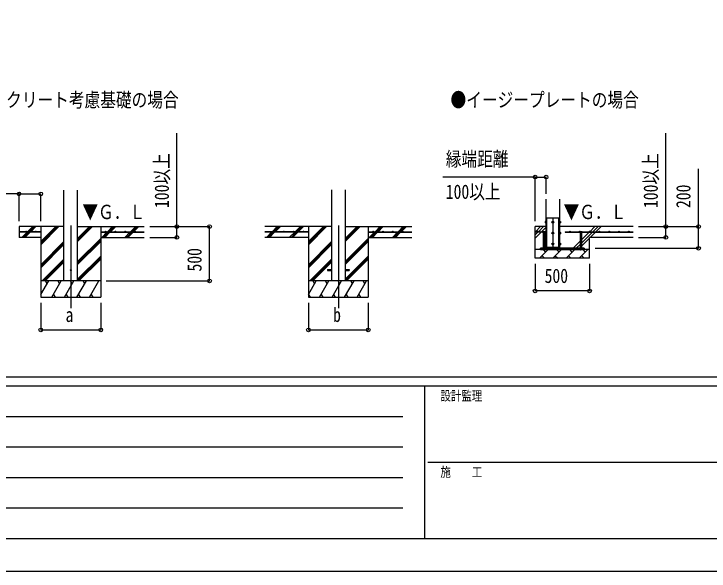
# Model space of a CAD drawing. Units: millimetres, scale not verified. Extents: x -16820 to 16820, y -11880 to 11880.
# Drawn here: x -8990 to -2607, y -11880 to -6762 of the extents above; entities that cross this region are included whole.
import ezdxf
from ezdxf.enums import TextEntityAlignment as Align

# ---------------------------------------------------------------- set-up
doc = ezdxf.new("R2010")
doc.units = ezdxf.units.MM
doc.header["$LTSCALE"] = 50
for name, color, linetype in [('0-2_USER1', 3, 'Continuous'), ('0-4_YKK_12', 2, 'Continuous'), ('0-5_YKK_13', 4, 'Continuous'), ('0-6_YKK_A1', 4, 'Continuous'), ('0-7_YKK_D', 6, 'Continuous'), ('0-8_YKK_ZWAK', 7, 'Continuous')]:
    doc.layers.add(name, color=color, linetype=linetype)
doc.styles.add('ＭＳ ゴシック', font='')
doc.styles.get('ＭＳ ゴシック').set_extended_font_data('MS Gothic')

msp = doc.modelspace()

# ---------------------------------------------------------------- linework, layer by layer
at = {"layer": '0-4_YKK_12'}
for p, q in [((-4041.42, -8632.5), (-4041.42, -8932.5)), ((-8467.92, -8705.79), (-8467.92, -9465)), ((-6010.92, -8705.79), (-6010.92, -9465))]:
    msp.add_line(p, q, dxfattribs=at)
at = {"layer": '0-5_YKK_13'}
for p, q in [((-4112.12, -8668.51), (-4111.54, -8667.51)), ((-4112.12, -8668.51), (-4112.12, -8681.5)), ((-4106.62, -8667.51), (-4111.54, -8667.51)), ((-4106.62, -8671.25), (-4111.54, -8671.25)), ((-4106.62, -8678.75), (-4111.54, -8678.75)), ((-4106.62, -8667.51), (-4106.62, -8682.51)), ((-4105.02, -8667.96), (-4106.62, -8667.96)), ((-4106.62, -8674.5), (-4106.62, -8667.96)), ((-4106.62, -8674.5), (-4105.02, -8674.5)), ((-4106.62, -8675.5), (-4105.02, -8675.5)), ((-4106.62, -8682.05), (-4106.62, -8675.5)), ((-4105.02, -8674.5), (-4105.02, -8667.96)), ((-4105.02, -8682.05), (-4105.02, -8675.5)), ((-4097.42, -8905), (-4097.42, -8635)), ((-4097.42, -8635), (-3985.42, -8635)), ((-3985.42, -8905), (-3985.42, -8635)), ((-3977.82, -8667.95), (-3976.22, -8667.95)), ((-3977.82, -8674.5), (-3977.82, -8667.95)), ((-3976.22, -8674.5), (-3977.82, -8674.5)), ((-3976.22, -8675.5), (-3977.82, -8675.5)), ((-3977.82, -8682.05), (-3977.82, -8675.5)), ((-3976.22, -8667.49), (-3971.3, -8667.49)), ((-3976.22, -8667.49), (-3976.22, -8682.51)), ((-3976.22, -8674.5), (-3976.22, -8667.95)), ((-3976.22, -8671.25), (-3971.3, -8671.25)), ((-3976.22, -8682.05), (-3976.22, -8675.5)), ((-3976.22, -8678.75), (-3971.3, -8678.75)), ((-3970.72, -8668.5), (-3971.3, -8667.49)), ((-3970.72, -8668.5), (-3970.72, -8681.5)), ((-4112.12, -8681.5), (-4111.54, -8682.51)), ((-4106.62, -8682.51), (-4111.54, -8682.51)), ((-4106.62, -8682.05), (-4105.02, -8682.05)), ((-3976.22, -8682.05), (-3977.82, -8682.05)), ((-3976.22, -8682.51), (-3971.3, -8682.51)), ((-3970.72, -8681.5), (-3971.3, -8682.51)), ((-4133.42, -8762.5), (-4134.89, -8763.35)), ((-4133.42, -8762.5), (-4114.42, -8762.5)), ((-4129.92, -8770.5), (-4129.92, -8915)), ((-4129.41, -8770.5), (-4129.41, -8763.35)), ((-4118.44, -8770.5), (-4118.44, -8763.35)), ((-4117.92, -8770.5), (-4117.92, -8915)), ((-4114.42, -8762.5), (-4112.95, -8763.35)), ((-4112.95, -8770.5), (-4112.95, -8763.35)), ((-4112.12, -8768.51), (-4111.54, -8767.51)), ((-4112.12, -8768.51), (-4112.12, -8781.5)), ((-4112.12, -8781.5), (-4111.54, -8782.51)), ((-4106.62, -8767.51), (-4111.54, -8767.51)), ((-4106.62, -8771.25), (-4111.54, -8771.25)), ((-4106.62, -8778.75), (-4111.54, -8778.75)), ((-4106.62, -8782.51), (-4111.54, -8782.51)), ((-4106.62, -8767.51), (-4106.62, -8782.51)), ((-4105.02, -8767.96), (-4106.62, -8767.96)), ((-4106.62, -8774.5), (-4106.62, -8767.96)), ((-4106.62, -8774.5), (-4105.02, -8774.5)), ((-4106.62, -8775.5), (-4105.02, -8775.5)), ((-4106.62, -8782.05), (-4106.62, -8775.5)), ((-4106.62, -8782.05), (-4105.02, -8782.05)), ((-4105.02, -8774.5), (-4105.02, -8767.96)), ((-4105.02, -8782.05), (-4105.02, -8775.5)), ((-3977.82, -8767.95), (-3976.22, -8767.95)), ((-3977.82, -8774.5), (-3977.82, -8767.95)), ((-3976.22, -8774.5), (-3977.82, -8774.5)), ((-3976.22, -8775.5), (-3977.82, -8775.5)), ((-3977.82, -8782.05), (-3977.82, -8775.5)), ((-3976.22, -8782.05), (-3977.82, -8782.05)), ((-3976.22, -8767.49), (-3971.3, -8767.49)), ((-3976.22, -8767.49), (-3976.22, -8782.51)), ((-3976.22, -8774.5), (-3976.22, -8767.95)), ((-3976.22, -8771.25), (-3971.3, -8771.25)), ((-3976.22, -8782.05), (-3976.22, -8775.5)), ((-3976.22, -8778.75), (-3971.3, -8778.75)), ((-3976.22, -8782.51), (-3971.3, -8782.51)), ((-3970.72, -8768.5), (-3971.3, -8767.49)), ((-3970.72, -8781.5), (-3971.3, -8782.51)), ((-3970.72, -8768.5), (-3970.72, -8781.5)), ((-3793.42, -8762.5), (-3794.89, -8763.35)), ((-3794.89, -8770.5), (-3794.89, -8763.35)), ((-3774.42, -8762.5), (-3793.42, -8762.5)), ((-3789.92, -8770.5), (-3789.92, -8915)), ((-3789.41, -8770.5), (-3789.41, -8763.35)), ((-3778.44, -8770.5), (-3778.44, -8763.35)), ((-3777.92, -8770.5), (-3777.92, -8915)), ((-3774.42, -8762.5), (-3772.95, -8763.35)), ((-4112.12, -8868.51), (-4111.54, -8867.51)), ((-4112.12, -8868.51), (-4112.12, -8881.5)), ((-4106.62, -8867.51), (-4111.54, -8867.51)), ((-4106.62, -8871.25), (-4111.54, -8871.25)), ((-4106.62, -8867.51), (-4106.62, -8882.51)), ((-4105.02, -8867.96), (-4106.62, -8867.96)), ((-4106.62, -8874.5), (-4106.62, -8867.96)), ((-4105.02, -8874.5), (-4105.02, -8867.96)), ((-3977.82, -8867.95), (-3976.22, -8867.95)), ((-3977.82, -8874.5), (-3977.82, -8867.95)), ((-3976.22, -8867.49), (-3971.3, -8867.49)), ((-3976.22, -8867.49), (-3976.22, -8882.51)), ((-3976.22, -8874.5), (-3976.22, -8867.95)), ((-3976.22, -8871.25), (-3971.3, -8871.25)), ((-3970.72, -8868.5), (-3971.3, -8867.49)), ((-3970.72, -8868.5), (-3970.72, -8881.5)), ((-3753.92, -8915), (-4153.92, -8915)), ((-4153.92, -8927), (-4153.92, -8915)), ((-4153.92, -8927), (-3753.92, -8927)), ((-4129.92, -8915), (-4117.92, -8915)), ((-4129.92, -8928.5), (-4117.92, -8928.5)), ((-4112.12, -8881.5), (-4111.54, -8882.51)), ((-4106.62, -8878.75), (-4111.54, -8878.75)), ((-4106.62, -8882.51), (-4111.54, -8882.51)), ((-4106.62, -8874.5), (-4105.02, -8874.5)), ((-4106.62, -8875.5), (-4105.02, -8875.5)), ((-4106.62, -8882.05), (-4106.62, -8875.5)), ((-4106.62, -8882.05), (-4105.02, -8882.05)), ((-4105.02, -8882.05), (-4105.02, -8875.5)), ((-4097.42, -8915), (-4097.42, -8905)), ((-3985.42, -8915), (-3985.42, -8905)), ((-3976.22, -8874.5), (-3977.82, -8874.5)), ((-3976.22, -8875.5), (-3977.82, -8875.5)), ((-3977.82, -8882.05), (-3977.82, -8875.5)), ((-3976.22, -8882.05), (-3977.82, -8882.05)), ((-3976.22, -8882.05), (-3976.22, -8875.5)), ((-3976.22, -8878.75), (-3971.3, -8878.75)), ((-3976.22, -8882.51), (-3971.3, -8882.51)), ((-3970.72, -8881.5), (-3971.3, -8882.51)), ((-3777.92, -8915), (-3789.92, -8915)), ((-3777.92, -8928.5), (-3789.92, -8928.5)), ((-3753.92, -8927), (-3753.92, -8915)), ((-6110.92, -9110.5), (-6110.92, -9119.5)), ((-6110.92, -9110.5), (-6073.42, -9110.5)), ((-6110.92, -9119.5), (-6073.42, -9119.5)), ((-5948.42, -9110.5), (-5910.92, -9110.5)), ((-5948.42, -9119.5), (-5910.92, -9119.5)), ((-5910.92, -9110.5), (-5910.92, -9119.5))]:
    msp.add_line(p, q, dxfattribs=at)
for points in [[(-4103.92, -8666.5), (-4105.02, -8666.5), (-4105.02, -8683.5), (-4103.92, -8683.5)], [(-3978.92, -8666.5), (-3977.82, -8666.5), (-3977.82, -8683.5), (-3978.92, -8683.5)], [(-4112.95, -8770.5), (-4134.89, -8770.5), (-4134.89, -8763.35)], [(-4103.92, -8766.5), (-4105.02, -8766.5), (-4105.02, -8783.5), (-4103.92, -8783.5)], [(-3978.92, -8766.5), (-3977.82, -8766.5), (-3977.82, -8783.5), (-3978.92, -8783.5)], [(-3794.89, -8770.5), (-3772.95, -8770.5), (-3772.95, -8763.35)], [(-4103.92, -8866.5), (-4105.02, -8866.5), (-4105.02, -8883.5), (-4103.92, -8883.5)], [(-3978.92, -8866.5), (-3977.82, -8866.5), (-3977.82, -8883.5), (-3978.92, -8883.5)], [(-4129.92, -8927), (-4129.92, -8928.5), (-4127.92, -8930.5), (-4119.92, -8930.5)], [(-4117.92, -8927), (-4117.92, -8928.5), (-4119.92, -8930.5)], [(-3789.92, -8927), (-3789.92, -8928.5), (-3787.92, -8930.5)], [(-3777.92, -8927), (-3777.92, -8928.5), (-3779.92, -8930.5), (-3787.92, -8930.5)]]:
    msp.add_lwpolyline(points, dxfattribs=at)
for points in [[(-4041.42, -8667.49), (-4047.92, -8671.25), (-4047.92, -8678.75), (-4041.42, -8682.51), (-4034.92, -8678.75), (-4034.92, -8671.25)], [(-4041.42, -8767.49), (-4047.92, -8771.25), (-4047.92, -8778.75), (-4041.42, -8782.51), (-4034.92, -8778.75), (-4034.92, -8771.25)], [(-4041.42, -8867.49), (-4047.92, -8871.25), (-4047.92, -8878.75), (-4041.42, -8882.51), (-4034.92, -8878.75), (-4034.92, -8871.25)]]:
    msp.add_lwpolyline(points, close=True, dxfattribs=at)
for centre, radius in [((-4041.42, -8675), 8.5), ((-4041.42, -8675), 6.5), ((-4041.42, -8775), 8.5), ((-4041.42, -8775), 6.5), ((-4041.42, -8875), 8.5), ((-4041.42, -8875), 6.5), ((-8467.92, -9115), 5)]:
    msp.add_circle(centre, radius, dxfattribs=at)
for centre, radius, start, end in [((-4108.82, -8669.38), 3.31, 145.51973, 214.48027), ((-4099.7, -8675), 12.42, 162.41205, 197.58795), ((-4108.8, -8680.63), 3.32, 145.61575, 214.38425), ((-4041.42, -8675), 7.05, 157.21814, 202.78186), ((-4041.42, -8675), 7.05, 97.21814, 142.78186), ((-4041.42, -8675), 7.05, 217.21814, 262.78186), ((-4041.42, -8675), 7.05, 37.21814, 82.78186), ((-4041.42, -8675), 7.05, 277.21814, 322.78186), ((-4041.42, -8675), 7.05, 337.21814, 22.78186), ((-3974.04, -8669.37), 3.32, 325.61575, 34.38425), ((-3983.14, -8675), 12.42, 342.41205, 17.58795), ((-3974.04, -8680.63), 3.32, 325.61575, 34.38425), ((-4132.15, -8767.36), 4.86, 55.61575, 124.38425), ((-4123.92, -8780.65), 18.15, 72.41205, 107.58795), ((-4115.69, -8767.36), 4.86, 55.61575, 124.38425), ((-4108.82, -8769.38), 3.31, 145.51973, 214.48027), ((-4099.7, -8775), 12.42, 162.41205, 197.58795), ((-4108.8, -8780.63), 3.32, 145.61575, 214.38425), ((-4041.42, -8775), 7.05, 157.21814, 202.78186), ((-4041.42, -8775), 7.05, 97.21814, 142.78186), ((-4041.42, -8775), 7.05, 217.21814, 262.78186), ((-4041.42, -8775), 7.05, 37.21814, 82.78186), ((-4041.42, -8775), 7.05, 277.21814, 322.78186), ((-4041.42, -8775), 7.05, 337.21814, 22.78186), ((-3974.04, -8769.37), 3.32, 325.61575, 34.38425), ((-3983.14, -8775), 12.42, 342.41205, 17.58795), ((-3974.04, -8780.63), 3.32, 325.61575, 34.38425), ((-3792.15, -8767.36), 4.86, 55.61575, 124.38425), ((-3783.92, -8780.65), 18.15, 72.41205, 107.58795), ((-3775.69, -8767.36), 4.86, 55.61575, 124.38425), ((-4108.82, -8869.38), 3.31, 145.51973, 214.48027), ((-4099.7, -8875), 12.42, 162.41205, 197.58795), ((-4041.42, -8875), 7.05, 157.21814, 202.78186), ((-4041.42, -8875), 7.05, 97.21814, 142.78186), ((-4041.42, -8875), 7.05, 37.21814, 82.78186), ((-4041.42, -8875), 7.05, 337.21814, 22.78186), ((-3974.04, -8869.37), 3.32, 325.61575, 34.38425), ((-3983.14, -8875), 12.42, 342.41205, 17.58795), ((-4108.8, -8880.63), 3.32, 145.61575, 214.38425), ((-4041.42, -8875), 7.05, 217.21814, 262.78186), ((-4041.42, -8875), 7.05, 277.21814, 322.78186), ((-3974.04, -8880.63), 3.32, 325.61575, 34.38425)]:
    msp.add_arc(centre, radius, start, end, dxfattribs=at)
at = {"layer": '0-6_YKK_A1'}
for p, q in [((-8530.42, -9215), (-8530.42, -8379.65)), ((-8405.42, -9215), (-8405.42, -8379.65)), ((-6073.42, -8378.65), (-6073.42, -9215)), ((-5948.42, -8378.65), (-5948.42, -9215)), ((-4103.92, -8905), (-4103.92, -8465)), ((-3978.92, -8465), (-3978.92, -8905)), ((-8530.42, -8715), (-8942.92, -8715)), ((-8942.92, -8715), (-8942.92, -8815)), ((-8863.96, -8762.5), (-8816.46, -8715)), ((-8849.81, -8762.5), (-8802.31, -8715)), ((-8835.67, -8762.5), (-8788.17, -8715)), ((-8742.92, -8715), (-8742.92, -9365)), ((-8742.92, -8881.88), (-8576.04, -8715)), ((-8742.92, -8867.74), (-8590.18, -8715)), ((-8742.92, -8853.6), (-8604.32, -8715)), ((-8405.42, -8852.75), (-8267.67, -8715)), ((-8405.42, -8838.61), (-8281.81, -8715)), ((-8405.42, -8824.46), (-8295.96, -8715)), ((-8405.42, -8715), (-7792.92, -8715)), ((-8192.92, -8715), (-8192.92, -9365)), ((-8131.32, -8762.5), (-8083.82, -8715)), ((-8117.18, -8762.5), (-8069.68, -8715)), ((-8103.04, -8762.5), (-8055.54, -8715)), ((-7919.19, -8762.5), (-7871.69, -8715)), ((-7905.05, -8762.5), (-7857.55, -8715)), ((-7890.91, -8762.5), (-7843.41, -8715)), ((-6073.42, -8715), (-6685.92, -8715)), ((-6619.09, -8762.5), (-6571.59, -8715)), ((-6600.09, -8757.64), (-6557.45, -8715)), ((-6590.8, -8762.5), (-6543.3, -8715)), ((-6406.96, -8762.5), (-6359.46, -8715)), ((-6392.81, -8762.5), (-6345.31, -8715)), ((-6378.67, -8762.5), (-6331.17, -8715)), ((-6285.92, -8715), (-6285.92, -9365)), ((-6285.92, -8881.88), (-6119.04, -8715)), ((-6285.92, -8867.74), (-6133.18, -8715)), ((-6285.92, -8853.6), (-6147.32, -8715)), ((-5948.42, -8852.75), (-5810.67, -8715)), ((-5948.42, -8838.61), (-5824.81, -8715)), ((-5948.42, -8824.46), (-5838.96, -8715)), ((-5948.42, -8715), (-5335.92, -8715)), ((-5735.92, -8715), (-5735.92, -9365)), ((-5674.32, -8762.5), (-5626.82, -8715)), ((-5660.18, -8762.5), (-5612.68, -8715)), ((-5646.04, -8762.5), (-5598.54, -8715)), ((-5462.19, -8762.5), (-5414.69, -8715)), ((-5448.05, -8762.5), (-5400.55, -8715)), ((-5433.91, -8762.5), (-5386.41, -8715)), ((-4103.92, -8715), (-4203.92, -8715)), ((-4203.92, -9007), (-4203.92, -8715)), ((-4203.92, -8821), (-4103.92, -8721)), ((-4201.99, -8762.5), (-4154.49, -8715)), ((-4173.71, -8762.5), (-4126.21, -8715)), ((-3303.92, -8715), (-3978.92, -8715)), ((-3701.99, -8762.5), (-3654.49, -8715)), ((-3673.71, -8762.5), (-3626.21, -8715)), ((-3645.42, -8762.5), (-3597.92, -8715)), ((-8742.92, -8762.5), (-8942.92, -8762.5)), ((-8742.92, -8767.5), (-8942.92, -8767.5)), ((-8915.05, -8813.6), (-8868.96, -8767.5)), ((-8902.31, -8815), (-8854.81, -8767.5)), ((-8888.17, -8815), (-8840.67, -8767.5)), ((-8742.92, -8762.5), (-8742.92, -8767.5)), ((-8192.92, -8762.5), (-7792.92, -8762.5)), ((-8192.92, -8762.5), (-8192.92, -8767.5)), ((-8192.92, -8767.5), (-7792.92, -8767.5)), ((-8183.82, -8815), (-8136.32, -8767.5)), ((-8169.68, -8815), (-8122.18, -8767.5)), ((-8155.54, -8815), (-8108.04, -8767.5)), ((-7971.69, -8815), (-7924.19, -8767.5)), ((-7957.55, -8815), (-7910.05, -8767.5)), ((-7943.41, -8815), (-7895.91, -8767.5)), ((-6285.92, -8762.5), (-6685.92, -8762.5)), ((-6285.92, -8767.5), (-6685.92, -8767.5)), ((-6671.59, -8815), (-6624.09, -8767.5)), ((-6657.45, -8815), (-6609.95, -8767.5)), ((-6643.3, -8815), (-6595.8, -8767.5)), ((-6604.95, -8762.5), (-6603.28, -8760.83)), ((-6458.05, -8813.6), (-6411.96, -8767.5)), ((-6445.31, -8815), (-6397.81, -8767.5)), ((-6431.17, -8815), (-6383.67, -8767.5)), ((-6285.92, -8762.5), (-6285.92, -8767.5)), ((-5735.92, -8762.5), (-5335.92, -8762.5)), ((-5735.92, -8762.5), (-5735.92, -8767.5)), ((-5735.92, -8767.5), (-5335.92, -8767.5)), ((-5726.82, -8815), (-5679.32, -8767.5)), ((-5712.68, -8815), (-5665.18, -8767.5)), ((-5698.54, -8815), (-5651.04, -8767.5)), ((-5514.69, -8815), (-5467.19, -8767.5)), ((-5500.55, -8815), (-5453.05, -8767.5)), ((-5486.41, -8815), (-5438.91, -8767.5)), ((-4153.92, -8762.5), (-4203.92, -8762.5)), ((-4203.92, -8792.71), (-4178.71, -8767.5)), ((-4153.92, -8767.5), (-4203.92, -8767.5)), ((-4153.92, -8762.5), (-4153.92, -8767.5)), ((-3928.92, -8762.5), (-3303.92, -8762.5)), ((-3928.92, -8762.5), (-3928.92, -8767.5)), ((-3928.92, -8767.5), (-3794.89, -8767.5)), ((-3777.92, -8866.71), (-3678.71, -8767.5)), ((-3777.92, -8838.43), (-3706.99, -8767.5)), ((-3772.95, -8767.5), (-3303.92, -8767.5)), ((-3697.92, -8815), (-3650.42, -8767.5)), ((-8742.92, -8815), (-8942.92, -8815)), ((-8742.92, -9065.73), (-8530.42, -8853.23)), ((-8742.92, -9079.87), (-8530.42, -8867.37)), ((-8405.42, -9036.59), (-8192.92, -8824.1)), ((-8405.42, -9050.74), (-8192.92, -8838.24)), ((-8405.42, -9064.88), (-8192.92, -8852.38)), ((-8192.92, -8815), (-7792.92, -8815)), ((-6285.92, -8815), (-6685.92, -8815)), ((-6285.92, -9065.73), (-6073.42, -8853.23)), ((-6285.92, -9079.87), (-6073.42, -8867.37)), ((-5948.42, -9036.59), (-5735.92, -8824.1)), ((-5948.42, -9050.74), (-5735.92, -8838.24)), ((-5948.42, -9064.88), (-5735.92, -8852.38)), ((-5735.92, -8815), (-5335.92, -8815)), ((-3854.49, -8915), (-3789.92, -8850.43)), ((-3777.92, -8895), (-3703.92, -8821)), ((-3703.92, -9007), (-3703.92, -8815)), ((-3303.92, -8815), (-3703.92, -8815)), ((-8742.92, -9094.01), (-8530.42, -8881.51)), ((-6285.92, -9094.01), (-6073.42, -8881.51)), ((-3703.92, -8927), (-4203.92, -8927)), ((-4163.18, -9007), (-4083.18, -8927)), ((-4105.85, -8949.66), (-4125.01, -8930.5)), ((-4103.92, -8905), (-3978.92, -8905)), ((-4041.76, -9007), (-3961.76, -8927)), ((-3984.42, -8949.66), (-4007.09, -8927)), ((-3985.42, -8915), (-3753.92, -8915)), ((-3920.34, -9007), (-3840.34, -8927)), ((-3863, -8949.66), (-3885.66, -8927)), ((-3826.21, -8915), (-3789.92, -8878.71)), ((-3798.92, -9007), (-3718.92, -8927)), ((-3797.92, -8915), (-3789.92, -8907)), ((-3741.58, -8949.66), (-3764.24, -8927)), ((-3753.92, -8915), (-3753.92, -8927)), ((-8405.42, -9198.72), (-8192.92, -8986.23)), ((-5948.42, -9198.72), (-5735.92, -8986.23)), ((-4140.52, -8984.34), (-4117.86, -9007)), ((-4019.1, -8984.34), (-3996.44, -9007)), ((-3897.68, -8984.34), (-3875.02, -9007)), ((-3776.26, -8984.34), (-3753.6, -9007)), ((-8730.06, -9215), (-8530.42, -9015.36)), ((-8715.92, -9215), (-8530.42, -9029.5)), ((-8701.78, -9215), (-8530.42, -9043.64)), ((-8405.42, -9212.87), (-8192.92, -9000.37)), ((-8393.41, -9215), (-8192.92, -9014.51)), ((-6273.06, -9215), (-6073.42, -9015.36)), ((-6258.92, -9215), (-6073.42, -9029.5)), ((-6244.78, -9215), (-6073.42, -9043.64)), ((-5948.42, -9212.87), (-5735.92, -9000.37)), ((-5936.41, -9215), (-5735.92, -9014.51)), ((-3703.92, -9007), (-4203.92, -9007)), ((-8192.92, -9215), (-8742.92, -9215)), ((-8742.92, -9340.45), (-8670.49, -9215)), ((-8685.49, -9240.98), (-8700.49, -9215)), ((-8641.62, -9365), (-8555.02, -9215)), ((-8570.02, -9240.98), (-8585.02, -9215)), ((-8526.15, -9365), (-8439.55, -9215)), ((-8454.55, -9240.98), (-8469.55, -9215)), ((-8410.68, -9365), (-8324.08, -9215)), ((-8339.08, -9240.98), (-8354.08, -9215)), ((-8295.21, -9365), (-8208.61, -9215)), ((-8238.61, -9215), (-8238.61, -9215)), ((-5735.92, -9215), (-6285.92, -9215)), ((-6285.92, -9340.45), (-6213.49, -9215)), ((-6228.49, -9240.98), (-6243.49, -9215)), ((-6184.62, -9365), (-6098.02, -9215)), ((-6113.02, -9240.98), (-6128.02, -9215)), ((-6069.15, -9365), (-5982.55, -9215)), ((-5997.55, -9240.98), (-6012.55, -9215)), ((-5953.68, -9365), (-5867.08, -9215)), ((-5882.08, -9240.98), (-5897.08, -9215)), ((-5838.21, -9365), (-5751.61, -9215)), ((-5766.61, -9240.98), (-5781.61, -9215)), ((-8742.92, -9365), (-8192.92, -9365)), ((-8626.63, -9339.02), (-8611.63, -9365)), ((-8511.16, -9339.02), (-8496.16, -9365)), ((-8395.68, -9339.02), (-8380.69, -9365)), ((-8280.22, -9339.02), (-8265.22, -9365)), ((-6285.92, -9365), (-5735.92, -9365)), ((-6285.1, -9339.02), (-6270.1, -9365)), ((-6169.63, -9339.02), (-6154.63, -9365)), ((-6054.16, -9339.02), (-6039.16, -9365)), ((-5938.68, -9339.02), (-5923.69, -9365)), ((-5823.22, -9339.02), (-5808.22, -9365))]:
    msp.add_line(p, q, dxfattribs=at)
msp.add_lwpolyline([(-4097.42, -8915), (-4153.92, -8915), (-4153.92, -8927)], dxfattribs=at)
for centre in [(-8877.92, -8760), (-8787.92, -8760), (-8147.92, -8760), (-8057.92, -8760), (-7967.92, -8760), (-7877.92, -8760), (-6600.92, -8760), (-6510.92, -8760), (-6420.92, -8760), (-6330.92, -8760), (-5690.92, -8760), (-5600.92, -8760), (-5510.92, -8760), (-5420.92, -8760), (-4178.92, -8760), (-3883.92, -8760), (-3793.92, -8760), (-3703.92, -8760), (-3613.92, -8760), (-3523.92, -8760), (-3433.92, -8760), (-3343.92, -8760)]:
    msp.add_circle(centre, 2.5, dxfattribs=at)
at = {"layer": '0-7_YKK_D'}
for p, q in [((-4203.92, -8260.47), (-5050.37, -8260.47)), ((-4203.92, -8665), (-4203.92, -8259.47)), ((-4203.92, -8260.47), (-4103.92, -8260.47)), ((-4103.92, -8415), (-4103.92, -8259.47)), ((-8942.92, -8415), (-9719.37, -8415)), ((-8942.92, -8665), (-8942.92, -8414)), ((-8942.92, -8415), (-8742.92, -8415)), ((-8742.92, -8665), (-8742.92, -8414)), ((-7742.92, -8715), (-7191.92, -8715)), ((-7742.92, -8715), (-7491.92, -8715)), ((-7192.92, -9215), (-7192.92, -8715)), ((-3253.92, -8715), (-3003.42, -8715)), ((-3253.92, -8715), (-2702.92, -8715)), ((-7742.92, -8815), (-7491.92, -8815)), ((-3253.92, -8815), (-3003.42, -8815)), ((-3653.92, -8915), (-2702.92, -8915)), ((-4203.92, -9057), (-4203.92, -9308)), ((-3703.92, -9057), (-3703.92, -9308)), ((-8142.92, -9215), (-7191.92, -9215)), ((-3703.92, -9307), (-4203.92, -9307)), ((-8742.92, -9415), (-8742.92, -9666)), ((-8192.92, -9415), (-8192.92, -9666)), ((-6285.92, -9415), (-6285.92, -9666)), ((-5735.92, -9415), (-5735.92, -9666)), ((-8742.92, -9665), (-8192.92, -9665)), ((-6285.92, -9665), (-5735.92, -9665))]:
    msp.add_line(p, q, dxfattribs=at)
for points in [[(-7492.92, -8815), (-7492.92, -8715), (-7492.92, -7858.2)], [(-3003.92, -8815), (-3003.92, -8715), (-3003.92, -7858.2)], [(-2703.92, -8915), (-2703.92, -8715), (-2703.92, -8184.6)]]:
    msp.add_lwpolyline(points, dxfattribs=at)
for centre in [(-4203.92, -8260.47), (-4103.92, -8260.47), (-8942.92, -8415), (-8742.92, -8415), (-7492.92, -8715), (-7192.92, -8715), (-3003.92, -8715), (-2703.92, -8715), (-7492.92, -8815), (-3003.92, -8815), (-2703.92, -8915), (-7192.92, -9215), (-4203.92, -9307), (-3703.92, -9307), (-8742.92, -9665), (-8192.92, -9665), (-6285.92, -9665), (-5735.92, -9665)]:
    msp.add_circle(centre, 17, dxfattribs=at)
at = {"layer": '0-8_YKK_ZWAK'}
for p, q in [((15580.08, -10100), (-15619.92, -10100)), ((-5219.92, -10180), (-15619.92, -10180)), ((-5219.92, -10180), (-5219.92, -11580)), ((-19.92, -10180), (-5219.92, -10180)), ((-15449.92, -10460), (-5419.92, -10460)), ((-15449.92, -10740), (-5419.92, -10740)), ((-5189.92, -10880), (-19.92, -10880)), ((-15449.92, -11020), (-5419.92, -11020)), ((-15449.92, -11300), (-5419.92, -11300)), ((-15619.92, -11580), (-5219.92, -11580)), ((-5219.92, -11580), (-19.92, -11580))]:
    msp.add_line(p, q, dxfattribs=at)
msp.add_lwpolyline([(-16820, -11880), (16820, -11880), (16820, 11880), (-16820, 11880)], close=True, dxfattribs=at)

# ---------------------------------------------------------------- texts
at = {"layer": '0-2_USER1', "style": 'ＭＳ ゴシック', "width": 0.8}
for s, p in [('●土間コンクリート考慮基礎の場合', (-9781.81, -7657)), ('●イージープレートの場合', (-4980.77, -7657))]:
    msp.add_text(s, height=132, dxfattribs=at).set_placement(p, align=Align.BOTTOM_LEFT)
at = {"layer": '0-6_YKK_A1', "style": 'ＭＳ ゴシック', "width": 0.8}
for p in [(-8360.95, -8686.55), (-3942.69, -8686.55)]:
    msp.add_text('▼Ｇ．Ｌ', height=132, dxfattribs=at).set_placement(p, align=Align.BOTTOM_LEFT)
at = {"layer": '0-7_YKK_D', "style": 'ＭＳ ゴシック', "width": 0.8}
for s, p in [('縁端距離', (-5024.72, -8200.47)), ('100以上', (-5024.72, -8500.47)), ('500', (-4117.12, -9273)), ('a', (-8515.92, -9631)), ('b', (-6058.92, -9631))]:
    msp.add_text(s, height=132, dxfattribs=at).set_placement(p, align=Align.BOTTOM_LEFT)
for s, p in [('100以上', (-7526.92, -8545)), ('100以上', (-3037.92, -8545)), ('200', (-2737.92, -8545)), ('500', (-7226.92, -9128.2))]:
    msp.add_text(s, height=132, rotation=90, dxfattribs=at).set_placement(p, align=Align.BOTTOM_LEFT)
at = {"layer": '0-8_YKK_ZWAK', "style": 'ＭＳ ゴシック', "width": 0.8}
for s, p in [('設計監理', (-5073.25, -10340)), ('施\u3000\u3000工', (-5073.25, -11040))]:
    msp.add_text(s, height=87.98, dxfattribs=at).set_placement(p, align=Align.BOTTOM_LEFT)

doc.saveas('drawing.dxf')
